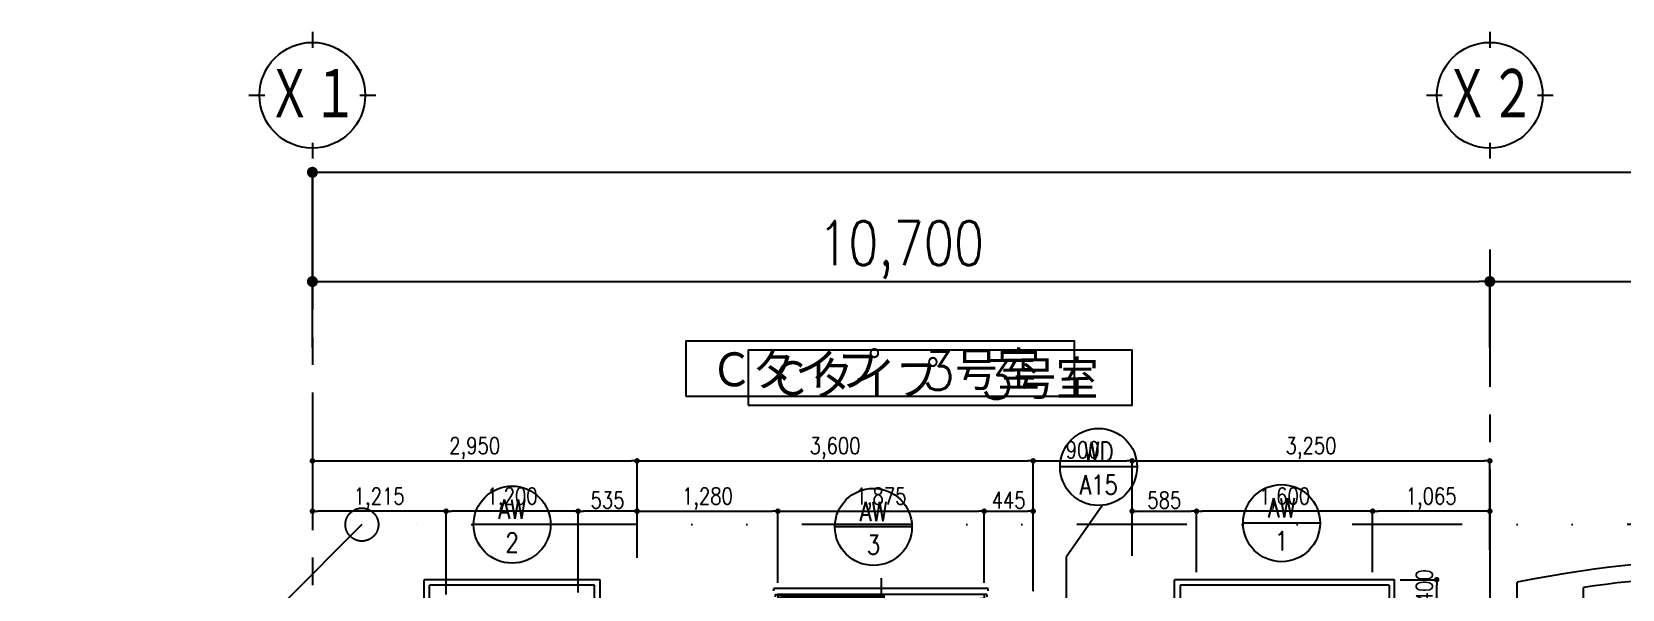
# Model space of a CAD drawing. Header units: millimetres. Extents: x 15495 to 166182, y -39946 to 18307.
# Drawn here: x 27491 to 41944, y 13245 to 18307 of the extents above; entities that cross this region are included whole.
import ezdxf
from ezdxf.enums import TextEntityAlignment as Align

# ---------------------------------------------------------------- set-up
doc = ezdxf.new("R2010")
doc.units = ezdxf.units.MM
doc.header["$LTSCALE"] = 1000
doc.linetypes.add('CENTER', pattern=[2, 1.25, -0.25, 0.25, -0.25])
doc.linetypes.add('DIVIDEX2', pattern=[2.5, 1, -0.5, 0, -0.5, 0, -0.5])
doc.layers.get('0').update_dxf_attribs({"linetype": 'CONTINUOUS'})
for name, color, linetype in [('F_FITT1-50', 5, 'CONTINUOUS'), ('F_FITT2-50', 1, 'CONTINUOUS'), ('SF-A_ELSE-100', 6, 'CONTINUOUS'), ('SF-A_ELSE-50', 6, 'CONTINUOUS'), ('SF-A_SITE-100', 1, 'DIVIDEX2'), ('SF-DT_ID-100', 13, 'CONTINUOUS'), ('SF-E_DIM-100', 3, 'CONTINUOUS'), ('SF-E_DIM-50', 3, 'CONTINUOUS'), ('SF-E_GRID-100', 1, 'CENTER'), ('SF-E_GRID-50', 1, 'CENTER'), ('SF-E_TEXT-100', 3, 'CONTINUOUS'), ('SF-E_TEXT-50', 3, 'CONTINUOUS'), ('SF-F_FITT1-50', 5, 'CONTINUOUS'), ('SF-R_LINE-100', 6, 'CONTINUOUS'), ('SF-R_LINE-50', 6, 'CONTINUOUS')]:
    doc.layers.add(name, color=color, linetype=linetype)
doc.styles.add('DIM', font='romans.shx', dxfattribs={"width": 0.8, "bigfont": 'bigfont.shx'})
doc.styles.add('ROOM', font='romans.shx', dxfattribs={"width": 0.8, "bigfont": 'bigfont.shx'})
doc.styles.get("Standard").update_dxf_attribs({"font": 'txt.shx', "bigfont": 'bigfont.shx'})
doc.dimstyles.new('DIM100_4_3', dxfattribs={"dimscale": 100, "dimtxt": 4, "dimasz": 1, "dimexe": 0, "dimexo": 1, "dimgap": 0.5, "dimtad": 1, "dimdec": 1, "dimdsep": 46, "dimlunit": 6, "dimtxsty": 'DIM', "dimblk1": 'DOT', "dimblk2": 'DOT', "dimsah": 1, "dimcen": 1, "dimclrd": 256, "dimclre": 256, "dimclrt": 256, "dimadec": 0, "dimazin": 0, "dimtfac": 1, "dimtdec": 1, "dimtix": 1, "dimtmove": 2, "dimatfit": 3, "dimldrblk": 'DOT', "dimfxl": 1, "dimtvp": 0.833333, "dimtolj": 1, "dimarcsym": 0})
doc.dimstyles.new('DIM100_5_3', dxfattribs={"dimscale": 100, "dimtxt": 5, "dimasz": 1, "dimexe": 0, "dimexo": 1, "dimgap": 0.5, "dimtad": 1, "dimdec": 1, "dimdsep": 46, "dimlunit": 6, "dimtxsty": 'DIM', "dimblk1": 'DOT', "dimblk2": 'DOT', "dimsah": 1, "dimcen": 1, "dimclrd": 256, "dimclre": 256, "dimclrt": 256, "dimadec": 0, "dimazin": 0, "dimtfac": 1, "dimtdec": 1, "dimtix": 1, "dimtmove": 2, "dimatfit": 3, "dimldrblk": 'DOT', "dimfxl": 1, "dimtvp": 0.833333, "dimtolj": 1, "dimarcsym": 0})
doc.dimstyles.new('DIM50_3_3', dxfattribs={"dimscale": 50, "dimtxt": 3, "dimasz": 1, "dimexe": 0, "dimexo": 1, "dimgap": 0.5, "dimtad": 1, "dimdec": 1, "dimdsep": 46, "dimlunit": 6, "dimtxsty": 'DIM', "dimblk1": 'DOT', "dimblk2": 'DOT', "dimsah": 1, "dimcen": 1, "dimclrd": 256, "dimclre": 256, "dimclrt": 256, "dimadec": 0, "dimazin": 0, "dimtfac": 1, "dimtdec": 1, "dimtix": 1, "dimtmove": 2, "dimatfit": 3, "dimldrblk": 'DOT', "dimfxl": 1, "dimtvp": 0.833333, "dimtolj": 1, "dimarcsym": 0})

# ---------------------------------------------------------------- blocks, each defined once
blk = doc.blocks.new('DOT')
at = {"color": 0, "linetype": 'ByBlock'}
blk.add_line((-0.5, 0), (-1, 0), dxfattribs=at)
at = {"color": 0, "linetype": 'ByBlock', "const_width": 0.5}
blk.add_lwpolyline([(-0.25, 0, 1), (0.25, 0, 1)], format="xyb", close=True, dxfattribs=at)
blk = doc.blocks.new('*D444')
at = {"layer": 'SF-E_DIM-100', "lineweight": -2}
for p, q in [((40741, 15439), (40741, 16039)), ((40841, 16039), (45641, 16039)), ((45741, 15439), (45741, 16039))]:
    blk.add_line(p, q, dxfattribs=at)
at = {"layer": 'SF-E_DIM-100', "lineweight": -2, "xscale": 100, "yscale": 100, "zscale": 100, "rotation": 180}
blk.add_blockref('DOT', (40741, 16039), dxfattribs=at)
at = {"layer": 'SF-E_DIM-100', "lineweight": -2, "xscale": 100, "yscale": 100, "zscale": 100}
blk.add_blockref('DOT', (45741, 16039), dxfattribs=at)
at = {"layer": 'SF-E_DIM-100', "insert": (43241, 16327), "char_height": 400, "attachment_point": 5, "style": 'DIM'}
blk.add_mtext('\\A1;5,000', dxfattribs=at)
blk = doc.blocks.new('_DOT')
at = {"color": 0, "linetype": 'ByBlock'}
blk.add_line((-0.5, 0), (-1, 0), dxfattribs=at)
at = {"color": 0, "linetype": 'ByBlock', "const_width": 0.5}
blk.add_lwpolyline([(-0.25, 0, 1), (0.25, 0, 1)], format="xyb", close=True, dxfattribs=at)
blk = doc.blocks.new('*D437')
at = {"layer": 'SF-E_DIM-100', "lineweight": -2}
for p, q in [((30041, 15731), (30041, 17031)), ((30141, 17031), (56341, 17031)), ((56441, 15731), (56441, 17031))]:
    blk.add_line(p, q, dxfattribs=at)
at = {"layer": 'SF-E_DIM-100', "lineweight": -2, "xscale": 100, "yscale": 100, "zscale": 100, "rotation": 180}
blk.add_blockref('DOT', (30041, 17031), dxfattribs=at)
at = {"layer": 'SF-E_DIM-100', "lineweight": -2, "xscale": 100, "yscale": 100, "zscale": 100}
blk.add_blockref('DOT', (56441, 17031), dxfattribs=at)
at = {"layer": 'SF-E_DIM-100', "insert": (43241, 17379), "char_height": 500, "attachment_point": 5, "style": 'DIM'}
blk.add_mtext('\\A1;26,400', dxfattribs=at)
blk = doc.blocks.new('*D338')
at = {"layer": 'SF-E_DIM-100', "lineweight": -2}
for p, q in [((30041, 15439), (30041, 16039)), ((30141, 16039), (40641, 16039)), ((40741, 15439), (40741, 16039))]:
    blk.add_line(p, q, dxfattribs=at)
at = {"layer": 'SF-E_DIM-100', "lineweight": -2, "xscale": 100, "yscale": 100, "zscale": 100, "rotation": 180}
blk.add_blockref('DOT', (30041, 16039), dxfattribs=at)
at = {"layer": 'SF-E_DIM-100', "lineweight": -2, "xscale": 100, "yscale": 100, "zscale": 100}
blk.add_blockref('DOT', (40741, 16039), dxfattribs=at)
at = {"layer": 'SF-E_DIM-100', "insert": (35391, 16327), "char_height": 400, "attachment_point": 5, "style": 'DIM'}
blk.add_mtext('\\A1;10,700', dxfattribs=at)
blk = doc.blocks.new('TATEGU-KIGOU')
at = {"color": 2}
blk.add_line((350, 0), (-350, 0), dxfattribs=at)
blk.add_circle((0, 0), 350, dxfattribs=at)
at = {"color": 2, "style": 'ROOM', "width": 0.8}
for tag, p in [('建具種別', (0, 52)), ('建具番号', (0, -250))]:
    blk.add_attdef(tag, text='', height=175, dxfattribs=at).set_placement(p, align=Align.CENTER)
at = {"flags": 1}
for tag, p in [('内法寸法（W）', (-414, -714)), ('内法寸法（H）', (-414, -1064)), ('階', (-374, -1414)), ('部屋名', (-374, -1787)), ('メーカー名', (-374, -2149)), ('値段', (-374, -2499)), ('重量', (-374, -2849)), ('建具形状', (-374, -3199)), ('開閉方式', (-374, -3549)), ('取付場所', (-374, -3899)), ('見込', (-374, -4296)), ('扉厚', (-374, -4646)), ('仕上', (-374, -4996)), ('ガラス', (-374, -5346)), ('建具金物', (-374, -5696)), ('枠形状', (-374, -6046)), ('沓摺形状', (-374, -6396)), ('特記事項', (-374, -6746)), ('防火性能', (-374, -7096))]:
    blk.add_attdef(tag, p, '', height=175, dxfattribs=at)
blk = doc.blocks.new('*D337')
at = {"layer": 'SF-E_DIM-50', "lineweight": -2}
for p, q in [((30041, 14415), (30041, 14410)), ((30091, 14410), (32941, 14410)), ((32991, 13529), (32991, 14410))]:
    blk.add_line(p, q, dxfattribs=at)
at = {"layer": 'SF-E_DIM-50', "lineweight": -2, "xscale": 50, "yscale": 50, "zscale": 50, "rotation": 180}
blk.add_blockref('DOT', (30041, 14410), dxfattribs=at)
at = {"layer": 'SF-E_DIM-50', "lineweight": -2, "xscale": 50, "yscale": 50, "zscale": 50}
blk.add_blockref('DOT', (32991, 14410), dxfattribs=at)
at = {"layer": 'SF-E_DIM-50', "insert": (31516, 14525), "char_height": 150, "attachment_point": 5, "style": 'DIM'}
blk.add_mtext('\\A1;2,950', dxfattribs=at)
blk = doc.blocks.new('*D336')
at = {"layer": 'SF-E_DIM-50', "lineweight": -2}
for p, q in [((30041, 13949), (30041, 13953)), ((31206, 13953), (30091, 13953)), ((31256, 13195), (31256, 13953))]:
    blk.add_line(p, q, dxfattribs=at)
at = {"layer": 'SF-E_DIM-50', "lineweight": -2, "xscale": 50, "yscale": 50, "zscale": 50, "rotation": 180}
blk.add_blockref('DOT', (30041, 13953), dxfattribs=at)
at = {"layer": 'SF-E_DIM-50', "lineweight": -2, "xscale": 50, "yscale": 50, "zscale": 50}
blk.add_blockref('DOT', (31256, 13953), dxfattribs=at)
at = {"layer": 'SF-E_DIM-50', "insert": (30648, 14067), "char_height": 150, "attachment_point": 5, "style": 'DIM'}
blk.add_mtext('\\A1;1,215', dxfattribs=at)
blk = doc.blocks.new('*D345')
at = {"layer": 'SF-E_DIM-50', "lineweight": -2}
for p, q in [((32991, 13529), (32991, 14410)), ((33041, 14410), (36541, 14410)), ((36591, 13584), (36591, 14410))]:
    blk.add_line(p, q, dxfattribs=at)
at = {"layer": 'SF-E_DIM-50', "lineweight": -2, "xscale": 50, "yscale": 50, "zscale": 50, "rotation": 180}
blk.add_blockref('DOT', (32991, 14410), dxfattribs=at)
at = {"layer": 'SF-E_DIM-50', "lineweight": -2, "xscale": 50, "yscale": 50, "zscale": 50}
blk.add_blockref('DOT', (36591, 14410), dxfattribs=at)
at = {"layer": 'SF-E_DIM-50', "insert": (34791, 14525), "char_height": 150, "attachment_point": 5, "style": 'DIM'}
blk.add_mtext('\\A1;3,600', dxfattribs=at)
blk = doc.blocks.new('*D344')
at = {"layer": 'SF-E_DIM-50', "lineweight": -2}
for p, q in [((36146, 13301), (36146, 13953)), ((36196, 13953), (36541, 13953)), ((36591, 13228), (36591, 13953))]:
    blk.add_line(p, q, dxfattribs=at)
at = {"layer": 'SF-E_DIM-50', "lineweight": -2, "xscale": 50, "yscale": 50, "zscale": 50, "rotation": 180}
blk.add_blockref('DOT', (36146, 13953), dxfattribs=at)
at = {"layer": 'SF-E_DIM-50', "lineweight": -2, "xscale": 50, "yscale": 50, "zscale": 50}
blk.add_blockref('DOT', (36591, 13953), dxfattribs=at)
at = {"layer": 'SF-E_DIM-50', "insert": (36368, 14053), "char_height": 150, "attachment_point": 5, "style": 'DIM'}
blk.add_mtext('\\A1;445', dxfattribs=at)
blk = doc.blocks.new('*D351')
at = {"layer": 'SF-E_DIM-50', "lineweight": -2}
for p, q in [((32991, 13779), (32991, 13953)), ((33041, 13953), (34221, 13953)), ((34271, 13301), (34271, 13953))]:
    blk.add_line(p, q, dxfattribs=at)
at = {"layer": 'SF-E_DIM-50', "lineweight": -2, "xscale": 50, "yscale": 50, "zscale": 50, "rotation": 180}
blk.add_blockref('DOT', (32991, 13953), dxfattribs=at)
at = {"layer": 'SF-E_DIM-50', "lineweight": -2, "xscale": 50, "yscale": 50, "zscale": 50}
blk.add_blockref('DOT', (34271, 13953), dxfattribs=at)
at = {"layer": 'SF-E_DIM-50', "insert": (33631, 14067), "char_height": 150, "attachment_point": 5, "style": 'DIM'}
blk.add_mtext('\\A1;1,280', dxfattribs=at)
blk = doc.blocks.new('*D353')
at = {"layer": 'SF-E_DIM-50', "lineweight": -2}
for p, q in [((31256, 13195), (31256, 13953)), ((32406, 13953), (31306, 13953)), ((32456, 13214), (32456, 13953))]:
    blk.add_line(p, q, dxfattribs=at)
at = {"layer": 'SF-E_DIM-50', "lineweight": -2, "xscale": 50, "yscale": 50, "zscale": 50, "rotation": 180}
blk.add_blockref('DOT', (31256, 13953), dxfattribs=at)
at = {"layer": 'SF-E_DIM-50', "lineweight": -2, "xscale": 50, "yscale": 50, "zscale": 50}
blk.add_blockref('DOT', (32456, 13953), dxfattribs=at)
at = {"layer": 'SF-E_DIM-50', "insert": (31856, 14067), "char_height": 150, "attachment_point": 5, "style": 'DIM'}
blk.add_mtext('\\A1;1,200', dxfattribs=at)
blk = doc.blocks.new('*D352')
at = {"layer": 'SF-E_DIM-50', "lineweight": -2}
for p, q in [((32456, 13214), (32456, 13953)), ((32941, 13953), (32506, 13953)), ((32991, 13985), (32991, 13953))]:
    blk.add_line(p, q, dxfattribs=at)
at = {"layer": 'SF-E_DIM-50', "lineweight": -2, "xscale": 50, "yscale": 50, "zscale": 50, "rotation": 180}
blk.add_blockref('DOT', (32456, 13953), dxfattribs=at)
at = {"layer": 'SF-E_DIM-50', "lineweight": -2, "xscale": 50, "yscale": 50, "zscale": 50}
blk.add_blockref('DOT', (32991, 13953), dxfattribs=at)
at = {"layer": 'SF-E_DIM-50', "insert": (32723, 14053), "char_height": 150, "attachment_point": 5, "style": 'DIM'}
blk.add_mtext('\\A1;535', dxfattribs=at)
blk = doc.blocks.new('*D354')
at = {"layer": 'SF-E_DIM-50', "lineweight": -2}
for p, q in [((34271, 13301), (34271, 13953)), ((34321, 13953), (36096, 13953)), ((36146, 13301), (36146, 13953))]:
    blk.add_line(p, q, dxfattribs=at)
at = {"layer": 'SF-E_DIM-50', "lineweight": -2, "xscale": 50, "yscale": 50, "zscale": 50, "rotation": 180}
blk.add_blockref('DOT', (34271, 13953), dxfattribs=at)
at = {"layer": 'SF-E_DIM-50', "lineweight": -2, "xscale": 50, "yscale": 50, "zscale": 50}
blk.add_blockref('DOT', (36146, 13953), dxfattribs=at)
at = {"layer": 'SF-E_DIM-50', "insert": (35208, 14067), "char_height": 150, "attachment_point": 5, "style": 'DIM'}
blk.add_mtext('\\A1;1,875', dxfattribs=at)
blk = doc.blocks.new('AW-3_50')
at = {"layer": 'F_FITT1-50'}
for p, q in [((-1182.50025, 115.000125), (-1182.50025, -469.999875)), ((-2160.00025, -429.999875), (-2160.00025, -104.999875)), ((-2160.00025, -104.999875), (-2145.00025, -104.999875)), ((-2145.00025, -34.999875), (-2120.00025, -34.999875)), ((-2145.00025, -34.999875), (-2145.00025, -54.999875)), ((-2145.00025, -84.999875), (-2145.00025, -104.999875)), ((-2145.00025, -104.999875), (-2120.00025, -104.999875)), ((-2135.00025, -104.999875), (-2135.00025, -429.999875)), ((-2120.00025, -34.999875), (-2120.00025, -104.999875)), ((-2120.00025, -43.999875), (-2082.00025, -43.999875)), ((-2120.00025, -65.999875), (-2082.00025, -65.999875)), ((-2082.00025, -43.999875), (-2082.00025, -65.999875)), ((-1207.5005, -54.999875), (-2082.00025, -54.999875)), ((-1207.5005, -43.999875), (-1157.5005, -43.999875)), ((-1207.5005, -65.999875), (-1207.5005, -43.999875)), ((-1157.5005, -65.999875), (-1207.5005, -65.999875)), ((-1207.5005, -73.999875), (-1157.5005, -73.999875)), ((-1207.5005, -131.499875), (-1207.5005, -73.999875)), ((-1207.5005, -95.999875), (-1157.5005, -95.999875)), ((-1157.5005, -131.499875), (-1207.5005, -131.499875)), ((-1157.5005, -43.999875), (-1157.5005, -65.999875)), ((-1157.5005, -73.999875), (-1157.5005, -131.499875)), ((-1157.5005, -84.999875), (-283, -84.999875)), ((-245.00025, -73.999875), (-283, -73.999875)), ((-283, -73.999875), (-283, -95.999875)), ((-245.00025, -95.999875), (-283, -95.999875)), ((-245.00025, -34.999875), (-245.00025, -104.999875)), ((-220, -34.999875), (-245, -34.999875)), ((-220, -104.999875), (-245, -104.999875)), ((-230, -104.999875), (-230, -429.999875)), ((-220, -34.999875), (-220, -54.999875)), ((-220, -84.999875), (-220, -104.999875)), ((-205, -104.999875), (-220, -104.999875)), ((-205, -429.999875), (-205, -104.999875)), ((-2135.0005, -429.999875), (-2160.0005, -429.999875)), ((-230.00025, -429.999875), (-205.00025, -429.999875))]:
    blk.add_line(p, q, dxfattribs=at)
at = {"layer": 'F_FITT2-50'}
for p, q in [((-209.999, 20), (-2155.00075, 20)), ((-2155.00075, 0), (-2155.00075, 20)), ((-209.999, 0), (-209.999, 20)), ((-245, -34.999875), (-2120.00025, -34.999875)), ((-1207.5005, -104.999875), (-2120.00025, -104.999875)), ((-2082.00025, -43.999875), (-1207.5005, -43.999875)), ((-2082.00025, -65.999875), (-1207.5005, -65.999875)), ((-1157.5005, -73.999875), (-283, -73.999875)), ((-1157.5005, -95.999875), (-283, -95.999875)), ((-245, -104.999875), (-1157.5005, -104.999875))]:
    blk.add_line(p, q, dxfattribs=at)
blk = doc.blocks.new('*D369')
at = {"layer": 'SF-E_DIM-50', "lineweight": -2}
for p, q in [((37491, 13598), (37491, 14410)), ((37541, 14410), (40691, 14410)), ((40741, 13598), (40741, 14410))]:
    blk.add_line(p, q, dxfattribs=at)
at = {"layer": 'SF-E_DIM-50', "lineweight": -2, "xscale": 50, "yscale": 50, "zscale": 50, "rotation": 180}
blk.add_blockref('DOT', (37491, 14410), dxfattribs=at)
at = {"layer": 'SF-E_DIM-50', "lineweight": -2, "xscale": 50, "yscale": 50, "zscale": 50}
blk.add_blockref('DOT', (40741, 14410), dxfattribs=at)
at = {"layer": 'SF-E_DIM-50', "insert": (39116, 14525), "char_height": 150, "attachment_point": 5, "style": 'DIM'}
blk.add_mtext('\\A1;3,250', dxfattribs=at)
blk = doc.blocks.new('*D368')
at = {"layer": 'SF-E_DIM-50', "lineweight": -2}
for p, q in [((38076, 13399), (38076, 13953)), ((39626, 13953), (38126, 13953)), ((39676, 13399), (39676, 13953))]:
    blk.add_line(p, q, dxfattribs=at)
at = {"layer": 'SF-E_DIM-50', "lineweight": -2, "xscale": 50, "yscale": 50, "zscale": 50, "rotation": 180}
blk.add_blockref('DOT', (38076, 13953), dxfattribs=at)
at = {"layer": 'SF-E_DIM-50', "lineweight": -2, "xscale": 50, "yscale": 50, "zscale": 50}
blk.add_blockref('DOT', (39676, 13953), dxfattribs=at)
at = {"layer": 'SF-E_DIM-50', "insert": (38876, 14067), "char_height": 150, "attachment_point": 5, "style": 'DIM'}
blk.add_mtext('\\A1;1,600', dxfattribs=at)
blk = doc.blocks.new('*D371')
at = {"layer": 'SF-E_DIM-50', "lineweight": -2}
for p, q in [((37491, 13548), (37491, 13953)), ((37541, 13953), (38026, 13953)), ((38076, 13585), (38076, 13953))]:
    blk.add_line(p, q, dxfattribs=at)
at = {"layer": 'SF-E_DIM-50', "lineweight": -2, "xscale": 50, "yscale": 50, "zscale": 50, "rotation": 180}
blk.add_blockref('DOT', (37491, 13953), dxfattribs=at)
at = {"layer": 'SF-E_DIM-50', "lineweight": -2, "xscale": 50, "yscale": 50, "zscale": 50}
blk.add_blockref('DOT', (38076, 13953), dxfattribs=at)
at = {"layer": 'SF-E_DIM-50', "insert": (37783, 14053), "char_height": 150, "attachment_point": 5, "style": 'DIM'}
blk.add_mtext('\\A1;585', dxfattribs=at)
blk = doc.blocks.new('*D370')
at = {"layer": 'SF-E_DIM-50', "lineweight": -2}
for p, q in [((36591, 13570), (36591, 14410)), ((36641, 14410), (37441, 14410)), ((37491, 13584), (37491, 14410))]:
    blk.add_line(p, q, dxfattribs=at)
at = {"layer": 'SF-E_DIM-50', "lineweight": -2, "xscale": 50, "yscale": 50, "zscale": 50, "rotation": 180}
blk.add_blockref('DOT', (36591, 14410), dxfattribs=at)
at = {"layer": 'SF-E_DIM-50', "lineweight": -2, "xscale": 50, "yscale": 50, "zscale": 50}
blk.add_blockref('DOT', (37491, 14410), dxfattribs=at)
at = {"layer": 'SF-E_DIM-50', "insert": (37041, 14510), "char_height": 150, "attachment_point": 5, "style": 'DIM'}
blk.add_mtext('\\A1;900', dxfattribs=at)
blk = doc.blocks.new('*D372')
at = {"layer": 'SF-E_DIM-50', "lineweight": -2}
for p, q in [((39676, 13399), (39676, 13953)), ((40691, 13953), (39726, 13953)), ((40741, 13875), (40741, 13953))]:
    blk.add_line(p, q, dxfattribs=at)
at = {"layer": 'SF-E_DIM-50', "lineweight": -2, "xscale": 50, "yscale": 50, "zscale": 50, "rotation": 180}
blk.add_blockref('DOT', (39676, 13953), dxfattribs=at)
at = {"layer": 'SF-E_DIM-50', "lineweight": -2, "xscale": 50, "yscale": 50, "zscale": 50}
blk.add_blockref('DOT', (40741, 13953), dxfattribs=at)
at = {"layer": 'SF-E_DIM-50', "insert": (40208, 14067), "char_height": 150, "attachment_point": 5, "style": 'DIM'}
blk.add_mtext('\\A1;1,065', dxfattribs=at)
blk = doc.blocks.new('*D373')
at = {"layer": 'SF-E_DIM-50', "lineweight": -2}
for p, q in [((39926, 13331), (40258, 13331)), ((40258, 12981), (40258, 13281)), ((40228, 12931), (40258, 12931))]:
    blk.add_line(p, q, dxfattribs=at)
at = {"layer": 'SF-E_DIM-50', "lineweight": -2, "xscale": 50, "yscale": 50, "zscale": 50}
for p, rotation in [((40258, 13331), 90), ((40258, 12931), 270)]:
    blk.add_blockref('DOT', p, dxfattribs=dict(at, rotation=rotation))
at = {"layer": 'SF-E_DIM-50', "insert": (40146, 13271), "char_height": 150, "attachment_point": 5, "rotation": 90, "style": 'DIM'}
blk.add_mtext('\\A1;400', dxfattribs=at)
blk = doc.blocks.new('SF-BLOCK_100')
at = {"layer": 'SF-A_ELSE-100'}
for p, q in [((2615, 13400), (1015, 13400)), ((1015, 13100), (1015, 13400)), ((2565, 13350), (1065, 13350)), ((1065, 13120), (1065, 13350)), ((2565, 13120), (2565, 13350)), ((2615, 13100), (2615, 13400)), ((9835, 13400), (7835, 13400)), ((7835, 13100), (7835, 13400)), ((9785, 13350), (7885, 13350)), ((7885, 13350), (7885, 13120)), ((9785, 13350), (9785, 13120)), ((9835, 13100), (9835, 13400)), ((10950, 13050), (10950, 13376.06)), ((11550, 12800), (11550, 13328.51))]:
    blk.add_line(p, q, dxfattribs=at)
at = {"layer": 'SF-A_SITE-100'}
for p, q in [((450, 13900), (-2549.38, 10900.29)), ((30450, 13900), (450, 13900))]:
    blk.add_line(p, q, dxfattribs=at)
blk.add_circle((450, 13900), 150, dxfattribs=at)
at = {"layer": 'SF-DT_ID-100'}
for p, q in [((7179.19, 14075.42), (6848.73, 13604.11)), ((6848.73, 13604.11), (6848.73, 9360.31))]:
    blk.add_line(p, q, dxfattribs=at)
at = {"layer": 'SF-E_GRID-100', "color": 3, "linetype": 'Continuous'}
for p, q in [((0, 18376), (0, 18232)), ((10700, 18376), (10700, 18232)), ((-576, 17800), (-432, 17800)), ((432, 17800), (576, 17800)), ((10124, 17800), (10268, 17800)), ((11132, 17800), (11276, 17800)), ((0, 17368), (0, 17224)), ((10700, 17368), (10700, 17224))]:
    blk.add_line(p, q, dxfattribs=at)
at = {"layer": 'SF-E_GRID-100'}
for p, q in [((0, 17100), (0, -4149.87)), ((10700, 16400), (10700, -3119.46))]:
    blk.add_line(p, q, dxfattribs=at)
at = {"layer": 'SF-E_GRID-100', "color": 3, "linetype": 'Continuous'}
for centre in [(0, 17800), (10700, 17800)]:
    blk.add_circle(centre, 480, dxfattribs=at)
at = {"layer": 'SF-E_TEXT-100'}
blk.add_lwpolyline([(3961.54, 14984.98), (7448.9, 14984.98), (7448.9, 15484.98), (3961.54, 15484.98)], close=True, dxfattribs=at)
at = {"layer": 'SF-R_LINE-100'}
for centre, radius, start, end in [((13199.99, 2183.26), 11416.71, 78.633723, 101.366188), ((13200, 2183.44), 11266.54, 81.578668, 98.421332)]:
    blk.add_arc(centre, radius, start, end, dxfattribs=at)
at = {"layer": 'SF-DT_ID-100'}
for p, values in [((7144.38, 14423.69), {'建具種別': 'WD', '建具番号': 'A15'}), ((1815, 13900), {'建具種別': 'AW', '建具番号': '2'}), ((5098.56, 13879.29), {'建具種別': 'AW', '建具番号': '3'}), ((8807.41, 13913.5), {'建具種別': 'AW', '建具番号': '1'})]:
    blk.add_blockref('TATEGU-KIGOU', p, dxfattribs=at).add_auto_attribs(values)
at = {"layer": 'SF-E_GRID-100', "color": 3, "linetype": 'Continuous', "width": 0.75}
for s, p in [('Ｘ１', (0, 17800)), ('Ｘ２', (10700, 17800))]:
    blk.add_text(s, height=500, dxfattribs=at).set_placement(p, align=Align.MIDDLE)
at = {"layer": 'SF-E_TEXT-100'}
blk.add_text('Ｃタイプ\u30003号室', height=350, dxfattribs=at).set_placement((5645.72, 15234.98), align=Align.MIDDLE)
at = {"layer": 'SF-E_DIM-100'}
for base, p1, p2, dimstyle, picture, middle in [((26400, 17100), (0, 15700), (26400, 15700), 'DIM100_5_3', '*D437', (13200, 17447.62)), ((10700, 16108.16), (0, 15408.16), (10700, 15408.16), 'DIM100_4_3', '*D338', (5350, 16396.26)), ((15700, 16108.16), (10700, 15408.16), (15700, 15408.16), 'DIM100_4_3', '*D444', (13200, 16396.26))]:
    dim = blk.add_linear_dim(base=base, p1=p1, p2=p2, dimstyle=dimstyle, dxfattribs=at)
    dim.commit()
    dim.dimension.update_dxf_attribs({"geometry": picture, "text_midpoint": middle, "insert": (-30040.71, 69)})
blk = doc.blocks.new('SF-BLOCK_50')
at = {"layer": 'SF-A_ELSE-50'}
for p, q in [((2615, 13400), (1015, 13400)), ((1015, 13100), (1015, 13400)), ((2565, 13350), (1065, 13350)), ((1065, 13120), (1065, 13350)), ((2565, 13120), (2565, 13350)), ((2615, 13100), (2615, 13400)), ((9835, 13400), (7835, 13400)), ((7835, 13100), (7835, 13400)), ((9785, 13350), (7885, 13350)), ((7885, 13350), (7885, 13120)), ((9785, 13350), (9785, 13120)), ((9835, 13100), (9835, 13400)), ((10950, 13050), (10950, 13376.06)), ((11550, 12800), (11550, 13328.51))]:
    blk.add_line(p, q, dxfattribs=at)
at = {"layer": 'SF-E_GRID-50'}
for p, q in [((0, 17100), (0, -4408.96)), ((10700, 16400), (10700, -3708.96))]:
    blk.add_line(p, q, dxfattribs=at)
at = {"layer": 'SF-E_TEXT-50'}
blk.add_lwpolyline([(3394.41, 15065.62), (6924.36, 15065.62), (6924.36, 15565.62), (3394.41, 15565.62)], close=True, dxfattribs=at)
at = {"layer": 'SF-R_LINE-50'}
for centre, radius, start, end in [((13199.99, 2183.26), 11416.71, 78.633723, 101.366188), ((13200, 2183.44), 11266.54, 81.578668, 98.421332)]:
    blk.add_arc(centre, radius, start, end, dxfattribs=at)
at = {"layer": 'SF-F_FITT1-50'}
blk.add_blockref('AW-3_50', (6350, 13300), dxfattribs=at)
at = {"layer": 'SF-E_TEXT-50'}
blk.add_text('Ｃタイプ\u30003号室', height=350, dxfattribs=at).set_placement((5114.39, 15315.62), align=Align.MIDDLE)
at = {"layer": 'SF-E_DIM-50'}
for base, p1, p2, picture, middle in [((2950, 14479.35), (0, 14534.17), (2950, 13547.55), '*D337', (1475, 14593.64)), ((6550, 14479.35), (2950, 13547.55), (6550, 13603.45), '*D345', (4750, 14593.64)), ((7450, 14479.35), (6550, 13589.48), (7450, 13603.45), '*D370', (7000, 14579.35)), ((10700, 14479.35), (7450, 13617.43), (10700, 13617.43), '*D369', (9075, 14593.64)), ((4230, 14021.6), (2950, 13798.07), (4230, 13320), '*D351', (3590, 14135.89)), ((6105, 14021.6), (4230, 13320), (6105, 13320), '*D354', (5167.5, 14135.89)), ((6550, 14021.6), (6105, 13320), (6550, 13247.21), '*D344', (6327.5, 14121.6)), ((8035, 14021.6), (7450, 13567.43), (8035, 13603.64), '*D371', (7742.5, 14121.6))]:
    dim = blk.add_linear_dim(base=base, p1=p1, p2=p2, dimstyle='DIM50_3_3', dxfattribs=at)
    dim.commit()
    dim.dimension.update_dxf_attribs({"geometry": picture, "text_midpoint": middle, "insert": (-30040.71, 69)})
for base, p1, p2, picture, middle in [((0, 14021.6), (1215, 13214.41), (0, 13967.57), '*D336', (607.5, 14135.89)), ((1215, 14021.6), (2415, 13233.12), (1215, 13214.41), '*D353', (1815, 14135.89)), ((2415, 14021.6), (2950, 14003.82), (2415, 13233.12), '*D352', (2682.5, 14121.6)), ((8035, 14021.6), (9635, 13418.38), (8035, 13418.38), '*D368', (8835, 14135.89)), ((9635, 14021.6), (10700, 13894.05), (9635, 13418.38), '*D372', (10167.5, 14135.89))]:
    dim = blk.add_linear_dim(base=base, p1=p1, p2=p2, angle=180, dimstyle='DIM50_3_3', dxfattribs=at)
    dim.commit()
    dim.dimension.update_dxf_attribs({"geometry": picture, "text_midpoint": middle, "insert": (-30040.71, 69)})
dim = blk.add_linear_dim(base=(10217.41, 13400), p1=(10136.87, 13000), p2=(9835, 13400), angle=90, dimstyle='DIM50_3_3', dxfattribs=at)
dim.commit()
dim.dimension.update_dxf_attribs({"geometry": '*D373', "text_midpoint": (10105.76, 13339.97), "dimtype": 128, "insert": (-30040.71, 69)})

msp = doc.modelspace()

# ---------------------------------------------------------------- block references
for name in ['SF-BLOCK_100', 'SF-BLOCK_50']:
    msp.add_blockref(name, (30041, -69))

doc.saveas('drawing.dxf')
